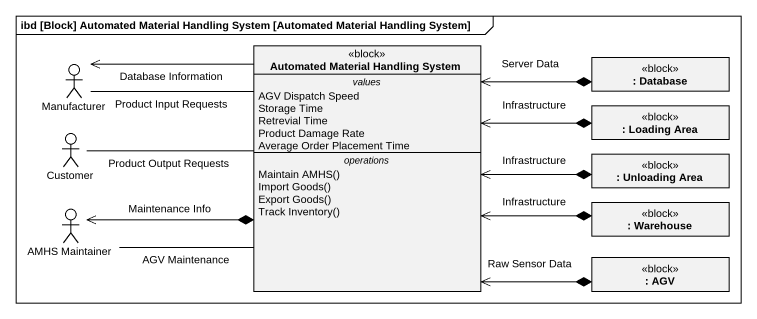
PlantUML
@startuml
mainframe ibd [Block] Automated Material Handling System [Automated Material Handling System]
allowmixing
hide circle
hide empty members
actor Manufacturer
class "Automated Material Handling System" as Automated_Material_Handling <<block>> {
  -- values --
  AGV Dispatch Speed
  Storage Time
  Retrevial Time
  Product Damage Rate
  Average Order Placement Time
  -- operations --
  Maintain AMHS()
  Import Goods()
  Export Goods()
  Track Inventory()
}
class ": Database" as Database_ <<block>>
class ": Loading Area" as Loading_Area <<block>>
actor Customer
class ": Unloading Area" as Unloading_Area <<block>>
actor "AMHS Maintainer" as AMHS_Maintainer
class ": Warehouse" as Warehouse <<block>>
class ": AGV" as AGV <<block>>
Manufacturer -right- Automated_Material_Handling : Product Input Requests
Automated_Material_Handling -left-> Manufacturer : Database Information
Automated_Material_Handling *-left-> AMHS_Maintainer : Maintenance Info
Database_ *-left-> "Server Data" Automated_Material_Handling
Loading_Area *-left-> "Infrastructure" Automated_Material_Handling
Customer -right- Automated_Material_Handling : Product Output Requests
Unloading_Area *-left-> "Infrastructure" Automated_Material_Handling
AMHS_Maintainer -right- Automated_Material_Handling : AGV Maintenance
Warehouse *-left-> "Infrastructure" Automated_Material_Handling
AGV *-left-> "Raw Sensor Data" Automated_Material_Handling
@enduml
